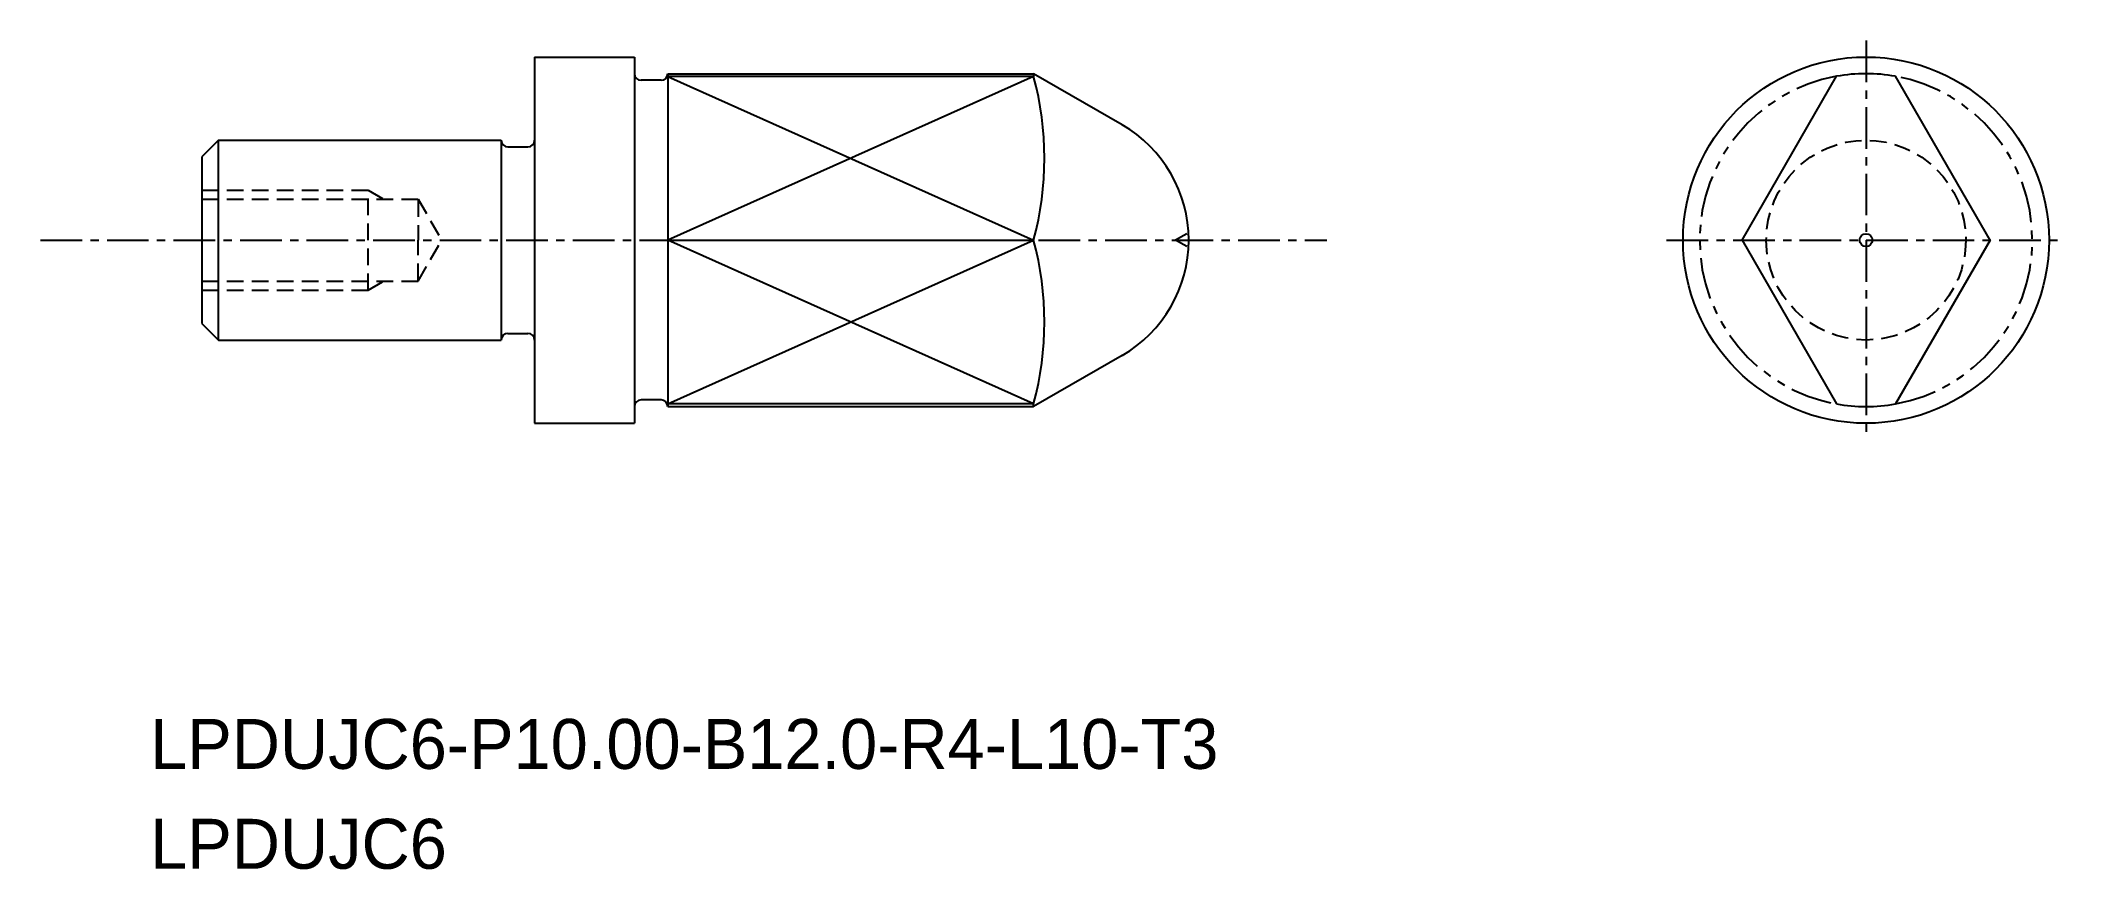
# Model space of a CAD drawing. Extents: x -1573.4 to -1512.6, y -647.6 to -622.7.
import ezdxf

# ---------------------------------------------------------------- set-up
doc = ezdxf.new("R2010")
doc.units = 0
for name, pattern in [('CENTER', [2, 1.25, -0.25, 0.25, -0.25]), ('DASHED', [0.75, 0.5, -0.25]), ('PHANTOM', [2.5, 1.25, -0.25, 0.25, -0.25, 0.25, -0.25])]:
    doc.linetypes.add(name, pattern=pattern)
doc.layers.get('0').update_dxf_attribs({"linetype": 'CONTINUOUS'})
doc.layers.add('CENTER', color=1, linetype='CENTER')

msp = doc.modelspace()

# ---------------------------------------------------------------- linework, layer by layer
at = {"color": 7, "linetype": 'CONTINUOUS'}
for p, q in [((-1558.597, -623.198), (-1555.597, -623.198)), ((-1558.597, -623.198), (-1558.597, -634.198)), ((-1554.597, -623.698), (-1554.597, -633.698)), ((-1554.597, -623.698), (-1543.597, -623.698)), ((-1522.305, -628.698), (-1519.464, -623.777)), ((-1514.85, -628.698), (-1517.691, -623.777)), ((-1554.797, -623.898), (-1555.397, -623.898)), ((-1568.097, -625.698), (-1568.597, -626.198)), ((-1568.597, -626.198), (-1568.597, -631.198)), ((-1568.097, -631.698), (-1568.097, -625.698)), ((-1568.097, -625.698), (-1559.597, -625.698)), ((-1559.597, -625.698), (-1559.597, -631.698)), ((-1559.397, -625.898), (-1558.797, -625.898)), ((-1554.597, -628.698), (-1543.597, -628.698)), ((-1522.305, -628.698), (-1519.464, -633.618)), ((-1514.85, -628.698), (-1517.691, -633.618)), ((-1568.597, -631.198), (-1568.097, -631.698)), ((-1568.097, -631.698), (-1559.597, -631.698)), ((-1559.397, -631.498), (-1558.797, -631.498)), ((-1554.797, -633.498), (-1555.397, -633.498)), ((-1558.597, -634.198), (-1555.597, -634.198)), ((-1554.597, -633.698), (-1543.597, -633.698))]:
    msp.add_line(p, q, dxfattribs=at)
at = {"linetype": 'CONTINUOUS'}
for p, q in [((-1555.597, -623.198), (-1555.597, -634.198)), ((-1543.597, -623.779), (-1554.597, -623.779)), ((-1540.937, -625.233), (-1543.597, -623.698)), ((-1543.597, -623.698), (-1543.597, -623.779)), ((-1540.937, -632.162), (-1543.597, -633.698)), ((-1543.597, -633.616), (-1554.597, -633.616)), ((-1543.597, -633.698), (-1543.597, -633.616))]:
    msp.add_line(p, q, dxfattribs=at)
at = {"color": 3, "linetype": 'CONTINUOUS'}
for p, q in [((-1554.597, -623.779), (-1543.597, -628.698)), ((-1543.597, -623.779), (-1554.597, -628.698)), ((-1543.597, -633.616), (-1554.597, -628.698)), ((-1554.597, -633.616), (-1543.597, -628.698))]:
    msp.add_line(p, q, dxfattribs=at)
at = {"color": 3, "linetype": 'DASHED'}
for p, q in [((-1568.597, -627.198), (-1563.597, -627.198)), ((-1568.597, -627.468), (-1562.097, -627.468)), ((-1563.597, -630.198), (-1563.597, -627.198)), ((-1563.597, -627.198), (-1563.129, -627.468)), ((-1562.097, -627.468), (-1561.388, -628.698)), ((-1562.097, -627.498), (-1562.097, -628.698)), ((-1562.097, -629.898), (-1562.097, -628.698)), ((-1562.097, -629.927), (-1561.388, -628.698)), ((-1568.597, -629.927), (-1562.097, -629.927)), ((-1563.597, -630.198), (-1563.129, -629.927)), ((-1568.597, -630.198), (-1563.597, -630.198))]:
    msp.add_line(p, q, dxfattribs=at)
at = {"color": 3}
for p in [(-1538.996, -628.506), (-1538.996, -628.89)]:
    msp.add_line(p, (-1539.335, -628.698), dxfattribs=at)
at = {"linetype": 'CONTINUOUS'}
msp.add_circle((-1518.578, -628.698), 5.5, dxfattribs=at)
at = {"color": 3, "linetype": 'DASHED'}
msp.add_circle((-1518.578, -628.698), 3, dxfattribs=at)
msp.add_circle((-1518.578, -628.698), 0.192)
at = {"color": 7, "linetype": 'CONTINUOUS'}
for centre, start, end in [((-1555.397, -623.698), 180, 270), ((-1554.797, -623.698), 270, 0), ((-1559.397, -625.698), 180, 270), ((-1558.797, -625.698), 270, 0), ((-1559.397, -631.698), 90, 180), ((-1558.797, -631.698), 0, 90), ((-1555.397, -633.698), 90, 180), ((-1554.797, -633.698), 0, 90)]:
    msp.add_arc(centre, 0.2, start, end, dxfattribs=at)
at = {"linetype": 'CONTINUOUS'}
for centre, radius, start, end in [((-1552.677, -626.238), 9.406, 344.84335, 15.15665), ((-1542.937, -628.698), 4, 300, 60), ((-1552.677, -631.157), 9.406, 344.84335, 15.15665)]:
    msp.add_arc(centre, radius, start, end, dxfattribs=at)
at = {"color": 3, "linetype": 'PHANTOM'}
for start, end in [(100.21278, 259.78722), (280.21278, 79.78722)]:
    msp.add_arc((-1518.578, -628.698), 5, start, end, dxfattribs=at)
for start, end in [(79.78722, 100.21278), (259.78722, 280.21278)]:
    msp.add_arc((-1518.578, -628.698), 5, start, end)
at = {"color": 7, "linetype": 'CONTINUOUS'}
msp.add_point((-1568.597, -628.698), dxfattribs=at)
at = {"layer": 'CENTER', "color": 1, "linetype": 'CENTER'}
for p, q in [((-1518.578, -622.703), (-1518.578, -634.693)), ((-1573.448, -628.698), (-1534.783, -628.698)), ((-1524.573, -628.698), (-1512.583, -628.698))]:
    msp.add_line(p, q, dxfattribs=at)

# ---------------------------------------------------------------- texts
for s, p in [('LPDUJC6-P10.00-B12.0-R4-L10-T3', (-1570.152, -644.58)), ('LPDUJC6', (-1570.152, -647.58))]:
    msp.add_text(s, height=1.5).set_placement(p)

doc.saveas('drawing.dxf')
